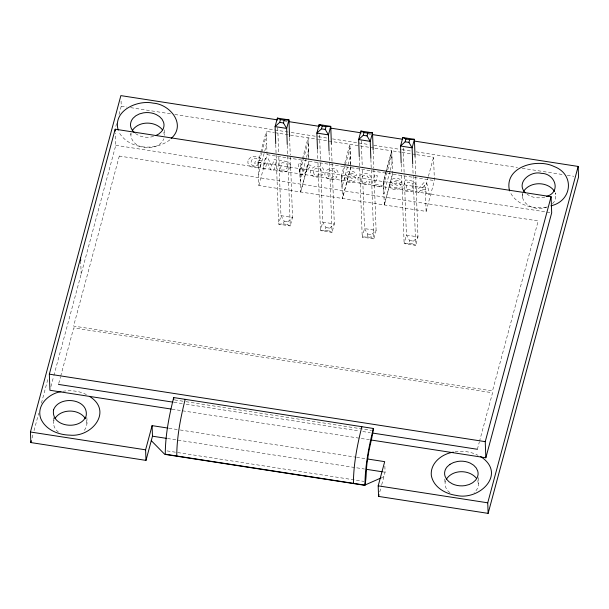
<?xml version="1.0" encoding="UTF-8"?>
<svg xmlns="http://www.w3.org/2000/svg" width="609" height="609" viewBox="0 0 609 609"><rect width="100%" height="100%" fill="white"/><g stroke="black" fill="none" stroke-linecap="round" stroke-linejoin="round"><path stroke-width="0.46" stroke-dasharray="3.04 2.28" d="M130.828 133.181C130.09 150.012 157.838 153.004 163.874 138.761M58.449 432.139C54.78 429.444 52.481 424.671 54.018 420.172M86.782 417.272C87.391 422.395 87.346 428.538 82.626 431.811M130.889 134.939L131.194 133.577M449.929 492.673C446.001 490.024 443.816 484.764 445.727 480.265M478.232 477.684C479.207 482.99 478.712 489.194 474.046 492.59M374.946 148.193L391.656 150.781L392.508 174.105L384.226 204.928L258.886 185.517C255.788 166.851 269.566 150.08 266.316 131.369L273.745 132.518M258.886 185.517L267.054 154.678L266.651 143.64M306.266 158.271L300.26 180.949L299.811 168.655L302.247 159.596M306.51 157.366L308.436 150.111L308.23 141.562L299.834 172.362M299.811 168.655L300.671 191.987L308.839 161.149M345.318 165.245L350.015 148.033L350.213 156.582L342.045 187.412L341.596 175.126L344.519 164.247M341.596 175.126L342.448 198.458L350.617 167.62L350.213 156.582M389.943 171.228L383.936 193.906L383.487 181.611L385.923 172.553M390.186 170.322L392.105 163.067L391.77 150.796L401.057 152.235M416.838 154.678L433.547 157.267L434.407 180.599L426.125 211.414L384.34 204.944L392.508 174.105M32.071 437.978L33.053 434.308M34.043 430.647L38.725 413.229M41.435 403.15L48.081 378.402M115.839 126.352L116.578 123.604M119.037 114.439L121.26 106.187L121.031 100.028M50.92 386.601L53.63 376.514M53.874 375.593L115.771 145.323L115.322 132.998M58.723 383.503L60.443 377.123M60.687 376.21L73.674 327.901L492.559 392.775L479.572 441.083M258.482 174.478L258.033 162.184L260.469 153.125M260.713 152.22L266.316 131.369M275.755 144.607L278.678 224.173L283.413 223.884L284.159 221.105L280.962 215.662L278.709 154.092M302.49 158.683L308.093 137.84L308.885 159.307M287.296 145.452L290.242 225.962L278.678 224.173L280.962 215.662L292.533 217.451L290.242 225.962L287.197 224.47L287.943 221.691L292.533 217.451L290.272 155.889M300.671 191.987L308.953 161.172M317.951 162.443L320.456 230.644L325.191 230.354L325.937 227.568L322.74 222.133L320.486 160.563M344.763 163.341L349.878 144.31L350.731 167.642L342.448 198.458M329.073 151.923L332.027 232.432L320.456 230.644L322.74 222.133L334.311 223.922L332.027 232.432L328.974 230.94L329.72 228.154L334.311 223.922L331.433 145.307M359.318 157.548L362.233 237.107L366.968 236.825L367.714 234.039L364.525 228.603L362.264 167.033M384.34 204.944L383.373 181.596L391.656 150.781M386.167 171.647L391.77 150.796M370.889 159.345L373.804 238.903L362.233 237.107L364.525 228.603L376.096 230.392L373.804 238.903L370.752 237.411L371.505 234.625L376.096 230.392L373.835 168.83M401.628 175.4L404.132 243.6L408.867 243.311L409.613 240.532L406.416 235.089L404.163 173.519M426.125 211.414L425.265 188.082L428.188 177.204M428.431 176.298L433.547 157.267M412.75 164.879L415.696 245.389L404.132 243.6L406.416 235.089L417.987 236.878L415.696 245.389L412.651 243.897L413.397 241.118L417.987 236.878L415.034 156.368M379.78 491.927L381.47 485.647M381.714 484.749L385.086 472.211L384.858 466.052M477.372 449.282L479.329 441.989M258.056 165.892L261.512 153.209M261.763 152.303L266.453 135.091M341.611 178.833L345.075 166.15M383.51 185.319L391.907 154.519M552.5 203.703C555.614 200.879 556.177 196.684 555.697 192.718M169.888 139.857C154.724 151.534 128.392 149.35 118.648 131.742M382.193 477.418L383.883 476.672M547.346 206.847C537.458 211.559 520.817 205.956 522.347 193.099M153.544 136.332L151.085 136.995A18.034 14.251 -2.1 0 1 138.426 135.343L135.038 133.272M544.857 197.118C538.896 198.572 532.06 197.963 527.067 194.164M455.045 451.893C462.771 450.546 471.069 451.703 478.042 455.342M62.757 391.275C70.987 390.049 79.848 390.871 87.163 395.035M546.349 207.151C532.829 209.397 516.029 205.073 509.969 191.652M285.195 121.069L287.075 121.358M368.765 134.01L370.645 134.3M121.26 106.187L126.893 107.062M130.646 107.641L171.022 113.891M174.783 114.477L290.28 132.359M291.216 132.503L317.51 136.576M318.446 136.72L326.896 138.03M332.529 138.905L369.153 144.577M373.85 145.3L401.08 149.517M402.016 149.662L411.41 151.116M416.099 151.847L517.513 167.551M522.21 168.274L563.523 174.676M567.284 175.255L573.853 176.275M274.674 132.663L317.38 139.278M318.309 139.423L374.017 148.048M401.986 152.379L415.909 154.534M267.054 154.678L434.407 180.599M258.033 162.184L383.373 181.596M383.487 181.611L425.265 188.082M115.771 145.323L551.685 212.83M284.159 221.105L287.943 221.691M325.937 227.568L329.72 228.154M367.714 234.039L371.505 234.625M409.613 240.532L413.397 241.118M283.413 223.884L287.197 224.47M325.191 230.354L328.974 230.94M366.968 236.825L370.752 237.411M408.867 243.311L412.651 243.897M174.707 399.938L185.022 401.537M185.958 401.681L371.589 430.426M174.007 402.305L182.456 403.615M186.217 404.193L359.028 430.959M362.789 431.537L370.302 432.702M172.058 409.187L369.351 439.736M168.982 428.241L179.297 429.84M180.234 429.984L355.618 457.146M356.562 457.29L365.94 458.744M167.498 438.518L364.448 469.014M383.206 471.922L385.086 472.211M167.125 450.911L177.44 452.51M177.676 452.556L364.007 481.399M555.241 193.175L555.758 194.583M163.821 132.359L164.415 135.563M477.753 480.562L478.491 484.726M86.417 420.339L87.011 423.537M53.265 417.713L53.47 423.369M444.821 479.032L444.981 483.439M403.219 147.949L404.125 172.575M401.209 164.034L401.491 171.616M373.172 150.834L373.797 167.878M361.289 140.512L362.233 166.09M319.55 134.992L320.448 159.619M317.502 150.134L317.814 158.66M308.436 150.111L308.771 159.314M289.618 137.893L290.242 154.937M277.734 127.578L278.671 153.148M164.186 129.862L164.377 135.145M80.677 260.812L81.164 274.088M522.514 194.4L522.53 197.628M344.275 177.782C346.902 188.607 365.537 178.551 348.736 174.189L349.353 173.253L351.416 173.177L353.136 173.816L353.616 175.095L356.509 175.445C356.668 170.703 347.83 169.705 345.942 173.55A3.281 2.596 -2.1 0 0 346.239 175.308L347.808 176.618L352.39 178.506L352.877 179.137L352.535 180.005C350.776 181.193 347.107 180.584 347.115 178.011L344.275 177.782M389.471 184.778C392.097 195.611 410.74 185.547 393.939 181.193L394.556 180.256L396.611 180.18L398.339 180.812L398.811 182.091L401.712 182.441C401.871 177.699 393.033 176.709 391.145 180.546A3.281 2.596 -2.1 0 0 391.435 182.312L393.011 183.613L397.593 185.509L398.073 186.133L397.738 187.001C395.979 188.189 392.303 187.587 392.318 185.014L389.471 184.778M313.597 172.02L313.993 174.067A3.22 2.543 -2.1 0 0 315.561 175.133L318.4 175.065L320.029 173.565L322.641 174.646L321.385 176.009A5.039 3.981 -2.1 0 1 318.933 177.097L315.827 177.105L313.346 176.351A6.151 4.857 -2.1 0 1 310.971 174.06C307.933 166.287 321.933 162.892 323.775 170.261L320.806 170.322C319.778 166.341 313.239 168.015 313.597 172.02M327.924 174.243L328.327 176.283A3.22 2.543 -2.1 0 0 329.895 177.348L332.727 177.288L334.364 175.788L336.967 176.869L335.719 178.224A5.039 3.981 -2.1 0 1 333.268 179.32L330.162 179.32L327.68 178.566A6.151 4.857 -2.1 0 1 325.305 176.283C322.268 168.51 336.267 165.115 338.109 172.484L335.133 172.545C334.105 168.556 327.566 170.231 327.924 174.243M361.008 179.366L361.403 181.406A3.22 2.543 -2.1 0 0 362.972 182.472L365.811 182.411L367.44 180.911L370.051 181.992L368.795 183.347A5.039 3.981 -2.1 0 1 366.344 184.443L363.238 184.443L360.756 183.69A6.151 4.857 -2.1 0 1 358.381 181.406C355.344 173.634 369.343 170.238 371.185 177.607L368.209 177.668C367.189 173.679 360.65 175.354 361.008 179.366M247.985 160.936C246.668 167.505 255.795 168.807 260.241 166.813L261.36 162.649L255.179 161.69L254.707 163.448L257.988 163.958L257.63 165.283C246.097 169.325 251.951 151.885 258.749 160.616L261.703 160.669C260.325 154.815 249.507 155.067 247.985 160.936M290.356 166.227C290.029 173.154 281.434 172.438 276.821 170.878L279.63 160.426C283.208 161.141 290.584 160.723 290.356 166.227M416.046 185.692C415.719 192.611 407.132 191.904 402.511 190.343L405.32 179.891C408.905 180.607 416.274 180.188 416.046 185.692M287.379 165.96C287.478 170.01 283.276 170.901 280.163 169.561L282.02 162.641C284.045 162.946 287.752 163.014 287.379 165.96M413.069 185.425C413.168 189.475 408.966 190.366 405.853 189.026L407.71 182.106C409.735 182.411 413.442 182.479 413.069 185.425M119.303 156.056L73.605 326.066L492.491 390.932L538.196 220.922L119.303 156.056M265.334 158.218L262.532 168.663L265.197 169.074L267.024 162.26L270.921 169.964L273.799 170.406L276.608 159.961L273.943 159.55L272.063 166.523L268.127 158.644L265.334 158.218M374.512 175.209L371.726 185.578L381.729 187.123L382.201 185.364L375.068 184.261L377.382 175.658L374.512 175.209M308.215 164.856L302.658 172.05L301.143 163.76L298.029 163.281L300.298 174.517L303.358 174.989L311.252 165.328L308.215 164.856M424.58 185.418L421.618 188.996L425.493 189.597L424.58 185.418M420.263 190.617L418.452 192.809L415.407 192.337L423.75 182.746L426.78 183.218L429.665 194.545L426.544 194.065L425.942 191.5L420.263 190.617"/><path stroke-width="0.91" d="M173.687 397.563C169.066 416.084 165.343 435.054 165.267 454.207L364.958 485.129C366.747 476.428 365.902 467.248 367.798 458.455C368.856 448.331 372.251 438.488 373.386 428.485L173.687 397.563L173.771 399.793M185.174 399.352C180.553 417.873 176.831 436.843 176.755 455.996M361.837 426.711C357.217 445.232 353.494 464.203 353.418 483.356M373.386 428.485C368.765 447.006 365.042 465.984 364.958 485.129M168.046 428.097L152.098 425.63L152.486 436.196L145.985 460.389L30.838 442.56L30.45 432.002L120.871 95.621L277.681 119.904M30.838 442.56L31.333 440.726M171.121 409.042L49.93 390.27L49.337 374.154L115.185 129.207L551.092 196.707L551.685 212.83L485.837 457.778L371.224 440.025M145.985 460.389L145.597 449.83L152.098 425.63M289.579 136.941L288.955 119.897L277.384 118.1L275.101 126.611L275.725 143.663M287.258 144.508L286.664 128.408L275.101 126.611L279.691 122.379L280.437 119.592L277.384 118.1M283.474 122.965L284.22 120.179L288.955 119.897L286.664 128.408L283.474 122.965L279.691 122.379M329.035 150.979L328.449 134.878L316.878 133.082L321.468 128.849L322.214 126.063L319.162 124.571L316.878 133.082L317.472 149.182M319.238 126.466L319.162 124.571L330.733 126.367L328.449 134.878L325.252 129.435L325.998 126.649L330.733 126.367L331.395 144.363M373.142 149.883L372.518 132.838L360.947 131.042L358.655 139.552L359.28 156.604M370.851 158.393L370.226 141.349L358.655 139.552L363.246 135.32L363.999 132.534L360.947 131.042M367.029 135.906L367.783 133.12L372.518 132.838L370.226 141.349L367.029 135.906L363.246 135.32M415.034 156.368L414.409 139.324L402.838 137.527L400.555 146.038L401.179 163.09M412.712 163.935L412.118 147.835L400.555 146.038L405.145 141.806L405.891 139.019L402.838 137.527M408.928 142.392L409.674 139.606L414.409 139.324L412.118 147.835L408.928 142.392L405.145 141.806M414.775 141.136L578.162 166.44L578.55 176.998L488.129 513.379L378.577 496.411L378.189 485.845L384.698 461.652L367.813 459.034M378.577 496.411L379.057 494.615M485.837 457.778L485.251 441.654L551.092 196.707M488.129 513.379L487.74 502.813L578.162 166.44M446.367 479.245C452.677 469.25 469.455 469.394 476.581 478.468M132.374 130.501C138.753 120.673 155.272 120.848 162.428 129.778M54.802 418.771C61.09 408.411 79.101 408.609 85.519 418.756M523.626 191.287C530.363 181.079 547.91 181.322 554.609 191.462M171.144 138.487C186.75 124.685 170.002 104.208 153.255 103.157C137.299 99.602 112.475 110.846 118.215 130.105M155.896 135.518L158.736 134.033L161.514 131.567A14.563 11.502 -2.1 0 0 163.585 122.249L162.04 119.212L159.489 116.57L156.102 114.492A18.034 14.251 -2.1 0 0 143.435 112.848L139.339 113.952L135.784 115.801L133.013 118.275A14.563 11.502 -2.1 0 0 130.943 127.593L132.48 130.623L134.399 132.61M381.348 477.799L364.441 485.274L164.742 454.352L151.291 440.657M546.395 196.509C561.612 192.155 555.126 173.329 541.287 173.344C530.614 170.436 515.48 182.624 525.255 192.748M60.984 391.625C48.781 393.597 36.091 405.297 40.742 418.505C45.553 429.825 58.395 434.925 70.012 435.153C91.89 437.384 113.228 411.128 89.515 396.375M550.917 205.827C572.239 201.084 575.048 174.296 554.045 166.493C536.932 158.035 503.643 166.881 509.55 190.876M453.34 452.167C442.065 453.781 430.121 462.947 431.309 475.378C433.402 487.192 445.346 493.884 456.369 495.421C479.626 500.872 507.145 473.635 480.547 456.522M280.437 119.592L284.22 120.179M322.214 126.063L325.998 126.649M363.999 132.534L367.783 133.12M405.891 139.019L409.674 139.606M288.948 121.655L319.002 126.307M330.268 128.05L361.251 132.846M372.518 134.597L402.572 139.248M321.468 128.849L325.252 129.435M49.337 374.154L485.251 441.654M58.479 384.416L173.063 402.161M372.175 432.991L477.372 449.282M152.486 436.196L166.554 438.373M366.329 469.303L382.269 471.777M30.45 432.002L145.597 449.83M378.189 485.845L487.74 502.813M115.185 129.207L115.253 131.102M80.571 257.965L80.677 260.812M53.569 409.796C50.638 427.137 80.464 430.807 86.135 415.993C89.074 398.644 59.24 394.982 53.569 409.796M449.975 464.332L447.173 466.783A14.555 11.502 -2.1 0 0 444.996 476.093L446.504 479.131L449.031 481.795L452.396 483.889A18.042 14.251 -2.1 0 0 465.04 485.617L469.151 484.536L472.721 482.709L475.522 480.25A14.555 11.502 -2.1 0 0 477.707 470.947L476.192 467.902L473.673 465.246L470.308 463.144A18.042 14.251 -2.1 0 0 457.663 461.424L453.553 462.505L449.975 464.332"/></g></svg>
